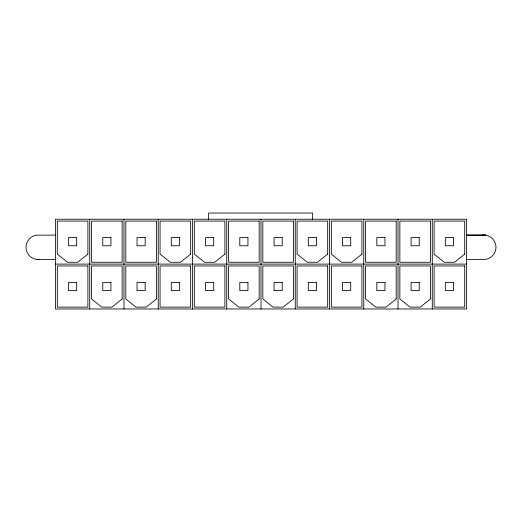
<?xml version="1.0" encoding="UTF-8"?>
<svg xmlns="http://www.w3.org/2000/svg" width="522" height="522" viewBox="0 0 522 522"><rect width="100%" height="100%" fill="white"/><g stroke="black" fill="none" stroke-linecap="round" stroke-linejoin="round"><path stroke-width="0.78" d="M39.744 259.414L36.416 259.382A12.234 12.234 0 0 1 36.912 235.128L55.462 235.128M482.256 235.096L485.584 235.128A12.234 12.234 0 0 1 485.088 259.382L466.537 259.382M485.584 235.096L466.537 235.096L485.584 235.128M55.462 259.382L36.416 259.414M55.462 264.106L466.537 264.106M432.281 219.247L432.281 308.965M398.025 219.247L398.025 308.965M363.769 219.247L363.769 308.965M329.512 219.247L329.512 308.965M312.587 219.247L312.587 213.035L208.598 213.035L208.598 219.247M295.256 219.247L295.256 308.965M261 219.247L261 308.965M226.744 219.247L226.744 308.965M192.487 219.247L192.487 308.965M158.231 219.247L158.231 308.965M123.975 219.247L123.975 308.965M89.719 219.247L89.719 308.965M87.885 254.11L77.693 262.266L67.495 262.266L57.303 254.11L57.303 221.08L87.885 221.08L87.885 254.11M122.141 298.969L111.949 307.125L101.751 307.125L91.559 298.969L91.559 265.939L122.141 265.939L122.141 298.969M190.654 254.11L180.455 262.266L170.263 262.266L160.065 254.11L160.065 221.08L190.654 221.08L190.654 254.11M156.398 298.969L146.199 307.125L136.007 307.125L125.809 298.969L125.809 265.939L156.398 265.939L156.398 298.969M224.91 254.11L214.712 262.266L204.52 262.266L194.321 254.11L194.321 221.08L224.91 221.08L224.91 254.11M259.166 298.969L248.968 307.125L238.776 307.125L228.577 298.969L228.577 265.939L259.166 265.939L259.166 298.969M327.679 254.11L317.48 262.266L307.288 262.266L297.09 254.11L297.09 221.08L327.679 221.08L327.679 254.11M293.423 298.969L283.224 307.125L273.032 307.125L262.834 298.969L262.834 265.939L293.423 265.939L293.423 298.969M361.935 254.11L351.737 262.266L341.545 262.266L331.346 254.11L331.346 221.08L361.935 221.08L361.935 254.11M396.191 298.969L385.993 307.125L375.801 307.125L365.602 298.969L365.602 265.939L396.191 265.939L396.191 298.969M464.697 254.11L454.505 262.266L444.307 262.266L434.115 254.11L434.115 221.08L464.697 221.08L464.697 254.11M430.441 298.969L420.249 307.125L410.051 307.125L399.859 298.969L399.859 265.939L430.441 265.939L430.441 298.969M466.537 219.247L55.462 219.247L55.462 308.965L466.537 308.965L466.537 219.247M122.141 221.08L91.559 221.08L91.559 262.266L122.141 262.266L122.141 221.08M156.398 221.08L125.809 221.08L125.809 262.266L156.398 262.266L156.398 221.08M259.166 221.08L228.577 221.08L228.577 262.266L259.166 262.266L259.166 221.08M293.423 221.08L262.834 221.08L262.834 262.266L293.423 262.266L293.423 221.08M396.191 221.08L365.602 221.08L365.602 262.266L396.191 262.266L396.191 221.08M430.441 221.08L399.859 221.08L399.859 262.266L430.441 262.266L430.441 221.08M76.669 237.595L68.513 237.595L68.513 245.751L76.669 245.751L76.669 237.595M110.925 237.595L102.769 237.595L102.769 245.751L110.925 245.751L110.925 237.595M145.181 237.595L137.025 237.595L137.025 245.751L145.181 245.751L145.181 237.595M179.438 237.595L171.281 237.595L171.281 245.751L179.438 245.751L179.438 237.595M213.694 237.595L205.537 237.595L205.537 245.751L213.694 245.751L213.694 237.595M247.95 237.595L239.794 237.595L239.794 245.751L247.95 245.751L247.95 237.595M282.206 237.595L274.05 237.595L274.05 245.751L282.206 245.751L282.206 237.595M316.462 237.595L308.306 237.595L308.306 245.751L316.462 245.751L316.462 237.595M350.719 237.595L342.562 237.595L342.562 245.751L350.719 245.751L350.719 237.595M384.975 237.595L376.819 237.595L376.819 245.751L384.975 245.751L384.975 237.595M419.231 237.595L411.075 237.595L411.075 245.751L419.231 245.751L419.231 237.595M453.487 237.595L445.331 237.595L445.331 245.751L453.487 245.751L453.487 237.595M87.885 265.939L57.303 265.939L57.303 307.125L87.885 307.125L87.885 265.939M190.654 265.939L160.065 265.939L160.065 307.125L190.654 307.125L190.654 265.939M224.91 265.939L194.321 265.939L194.321 307.125L224.91 307.125L224.91 265.939M327.679 265.939L297.09 265.939L297.09 307.125L327.679 307.125L327.679 265.939M361.935 265.939L331.346 265.939L331.346 307.125L361.935 307.125L361.935 265.939M464.697 265.939L434.115 265.939L434.115 307.125L464.697 307.125L464.697 265.939M76.669 282.454L68.513 282.454L68.513 290.61L76.669 290.61L76.669 282.454M110.925 282.454L102.769 282.454L102.769 290.61L110.925 290.61L110.925 282.454M145.181 282.454L137.025 282.454L137.025 290.61L145.181 290.61L145.181 282.454M179.438 282.454L171.281 282.454L171.281 290.61L179.438 290.61L179.438 282.454M213.694 282.454L205.537 282.454L205.537 290.61L213.694 290.61L213.694 282.454M247.95 282.454L239.794 282.454L239.794 290.61L247.95 290.61L247.95 282.454M282.206 282.454L274.05 282.454L274.05 290.61L282.206 290.61L282.206 282.454M316.462 282.454L308.306 282.454L308.306 290.61L316.462 290.61L316.462 282.454M350.719 282.454L342.562 282.454L342.562 290.61L350.719 290.61L350.719 282.454M384.975 282.454L376.819 282.454L376.819 290.61L384.975 290.61L384.975 282.454M419.231 282.454L411.075 282.454L411.075 290.61L419.231 290.61L419.231 282.454M453.487 282.454L445.331 282.454L445.331 290.61L453.487 290.61L453.487 282.454"/></g></svg>
